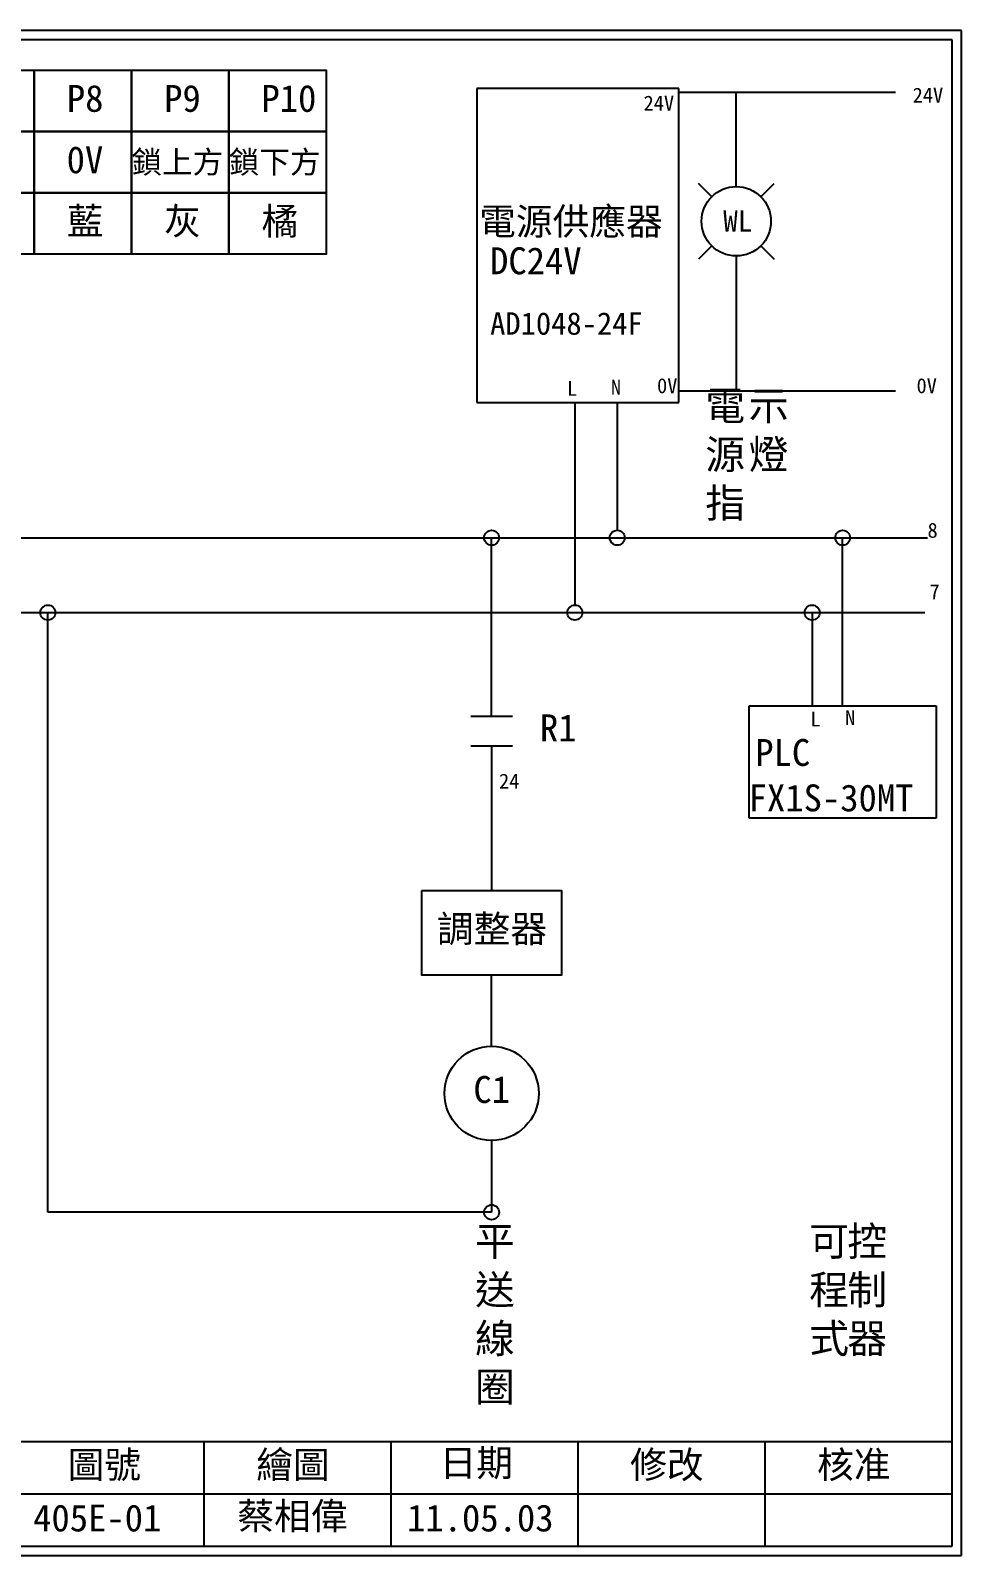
# Model space of a CAD drawing. Extents: x 10 to 297, y 3 to 207.
# Drawn here: x 172.5 to 297, y 3 to 207 of the extents above; entities that cross this region are included whole.
import ezdxf
from ezdxf.enums import TextEntityAlignment as Align

# ---------------------------------------------------------------- set-up
doc = ezdxf.new("R2010")
doc.units = 0
doc.layers.get('0').update_dxf_attribs({"linetype": 'CONTINUOUS'})
doc.layers.add('圖框層', color=7, linetype='CONTINUOUS')
doc.layers.add('標尺寸層', color=3, linetype='CONTINUOUS')
doc.styles.add('CNS', font='romanc.shx', dxfattribs={"bigfont": 'chineset.shx'})
doc.styles.add('STSL', font='KAIU.TTF')

msp = doc.modelspace()

# ---------------------------------------------------------------- linework, layer by layer
for p, q in [((259.19, 199.2), (232.19, 199.2)), ((232.19, 199.2), (232.19, 157.2)), ((259.19, 157.2), (259.19, 199.2)), ((288.16, 198.67), (259.19, 198.67)), ((266.88, 189.99), (266.88, 198.67)), ((266.88, 186.09), (266.88, 189.99)), ((263.6, 184.73), (261.83, 186.5)), ((270.16, 184.73), (271.93, 186.5)), ((263.6, 178.17), (261.83, 176.4)), ((270.16, 178.17), (271.93, 176.4)), ((266.88, 176.81), (266.88, 172.86)), ((266.88, 172.86), (266.88, 158.72)), ((232.19, 157.2), (255.19, 157.2)), ((245.3, 157.2), (245.3, 130.12)), ((250.97, 157.2), (250.97, 140.12)), ((255.19, 157.2), (259.19, 157.2)), ((288.16, 158.72), (259.19, 158.72)), ((165.27, 139.12), (292.46, 139.12)), ((234.17, 115.27), (234.17, 139.12)), ((281.11, 116.64), (281.11, 139.12)), ((165.27, 129.12), (292.09, 129.12)), ((268.61, 116.64), (293.61, 116.64)), ((268.61, 101.64), (268.61, 116.64)), ((293.61, 116.64), (293.61, 101.64)), ((234.17, 111.3), (234.17, 91.96)), ((293.61, 101.64), (268.61, 101.64)), ((234.17, 71.11), (234.17, 80.64)), ((234.17, 58.51), (234.17, 48.91))]:
    msp.add_line(p, q)
msp.add_lwpolyline([(224.84, 91.96), (243.5, 91.96), (243.5, 80.64), (224.84, 80.64)], close=True)
for centre, radius in [((266.88, 181.45), 4.64), ((250.97, 139.12), 1), ((245.3, 129.12), 1), ((234.17, 64.81), 6.3)]:
    msp.add_circle(centre, radius)
at = {"layer": '圖框層', "color": 7}
for p, q in [((297, 206.97), (10, 206.97)), ((297, 3), (297, 206.97)), ((295.75, 205.72), (11.25, 205.72)), ((295.75, 4.25), (295.75, 205.72)), ((11.25, 18.25), (295.75, 18.25)), ((195.75, 4.25), (195.75, 18.25)), ((220.75, 4.25), (220.75, 18.25)), ((245.75, 4.25), (245.75, 18.25)), ((270.75, 4.25), (270.75, 18.25)), ((145.75, 11.25), (295.75, 11.25)), ((11.25, 4.25), (295.75, 4.25)), ((10, 3), (297, 3))]:
    msp.add_line(p, q, dxfattribs=at)
at = {"layer": '標尺寸層', "color": 7}
for p, q in [((174.83, 48.91), (174.83, 129.12)), ((277.03, 129.15), (277.03, 116.64)), ((231.39, 115.27), (236.96, 115.27)), ((231.39, 111.3), (236.96, 111.3)), ((234.17, 48.91), (174.83, 48.91))]:
    msp.add_line(p, q, dxfattribs=at)
for points in [[(159.99, 201.68), (173, 201.68), (173, 193.47), (159.99, 193.47)], [(173, 201.68), (186.01, 201.68), (186.01, 193.47), (173, 193.47)], [(186.01, 201.68), (199.02, 201.68), (199.02, 193.47), (186.01, 193.47)], [(199.02, 201.68), (212.03, 201.68), (212.03, 193.47), (199.02, 193.47)], [(159.99, 193.47), (173, 193.47), (173, 185.26), (159.99, 185.26)], [(173, 193.47), (186.01, 193.47), (186.01, 185.26), (173, 185.26)], [(186.01, 193.47), (199.02, 193.47), (199.02, 185.26), (186.01, 185.26)], [(199.02, 193.47), (212.03, 193.47), (212.03, 185.26), (199.02, 185.26)], [(159.99, 185.26), (173, 185.26), (173, 177.05), (159.99, 177.05)], [(173, 185.26), (186.01, 185.26), (186.01, 177.05), (173, 177.05)], [(186.01, 185.26), (199.02, 185.26), (199.02, 177.05), (186.01, 177.05)], [(199.02, 185.26), (212.03, 185.26), (212.03, 177.05), (199.02, 177.05)]]:
    msp.add_lwpolyline(points, close=True, dxfattribs=at)
for centre in [(234.17, 139.12), (281.11, 139.12), (174.83, 129.12), (277.03, 129.12), (234.17, 48.91)]:
    msp.add_circle(centre, 1, dxfattribs=at)

# ---------------------------------------------------------------- texts
at = {"color": 7}
msp.add_text('WL', height=2.856, dxfattribs=at).set_placement((267.08, 181.5), align=Align.MIDDLE_CENTER)
at = {"layer": '圖框層', "color": 4, "style": 'STSL'}
for s, height, p in [('P8', 3.6, (177.37, 196.09)), ('P9', 3.6, (190.38, 196.09)), ('P10', 3.6, (203.39, 196.09)), ('24V', 2, (254.49, 196.26)), ('24V', 2, (290.47, 197.32)), ('0V', 3.6, (177.34, 187.88)), ('鎖上方', 3, (186.01, 187.88)), ('鎖下方', 3, (199.02, 187.88)), ('藍', 3.6, (177.37, 179.67)), ('灰', 3.6, (190.38, 179.67)), ('橘', 3.6, (203.39, 179.67)), ('電源供應器', 3.6, (232.5, 179.63)), ('DC24V', 3.6, (233.96, 174.37)), ('AD1048-24F', 3, (233.97, 166.28)), ('L', 2, (244.26, 158.11)), ('N', 2, (250.12, 158.26)), ('0V', 2, (256.29, 158.46)), ('0V', 2, (290.99, 158.46)), ('8', 2, (292.46, 139.12)), ('7', 2, (292.73, 130.9)), ('R1', 3.6, (240.62, 111.9)), ('L', 2, (276.8, 113.88)), ('N', 2, (281.44, 114.06)), ('PLC', 3.6, (269.42, 108.6)), ('24', 2, (235.16, 105.57)), ('FX1S-30MT', 3.6, (268.54, 102.53)), ('調整器', 3.6, (226.86, 85.02)), ('C1', 3.6, (231.73, 63.53)), ('圖號', 3.6, (177.47, 13.34)), ('繪圖', 3.6, (202.69, 13.34)), ('日期', 3.6, (227.22, 13.59)), ('修改', 3.6, (252.69, 13.34)), ('核准', 3.6, (277.69, 13.34)), ('蔡相偉', 3.6, (200.18, 6.47)), ('405E-01', 3.6, (172.86, 6.22)), ('11.05.03', 3.6, (222.86, 6.22))]:
    msp.add_text(s, height=height, dxfattribs=at).set_placement(p)
at = {"layer": '標尺寸層', "color": 7, "char_height": 3.9, "attachment_point": 1, "style": 'CNS'}
for s, insert, width in [('{\\fDFKai-SB|b0|i0|c136|p65;電\\P源指}', (262.74, 158.72), 4.1392), ('{\\fDFKai-SB|b0|i0|c136|p65;示燈}', (268.55, 158.72), 4.1392), ('{\\fDFKai-SB|b0|i0|c136|p65;平送線圈}', (231.95, 46.99), 5.4243), ('{\\fDFKai-SB|b0|i0|c136|p65;可程式}', (276.64, 46.99), 5.4243), ('{\\fDFKai-SB|b0|i0|c136|p65;控制器}', (281.73, 46.99), 5.4243)]:
    msp.add_mtext(s, dxfattribs=dict(at, insert=insert, width=width))

doc.saveas('drawing.dxf')
